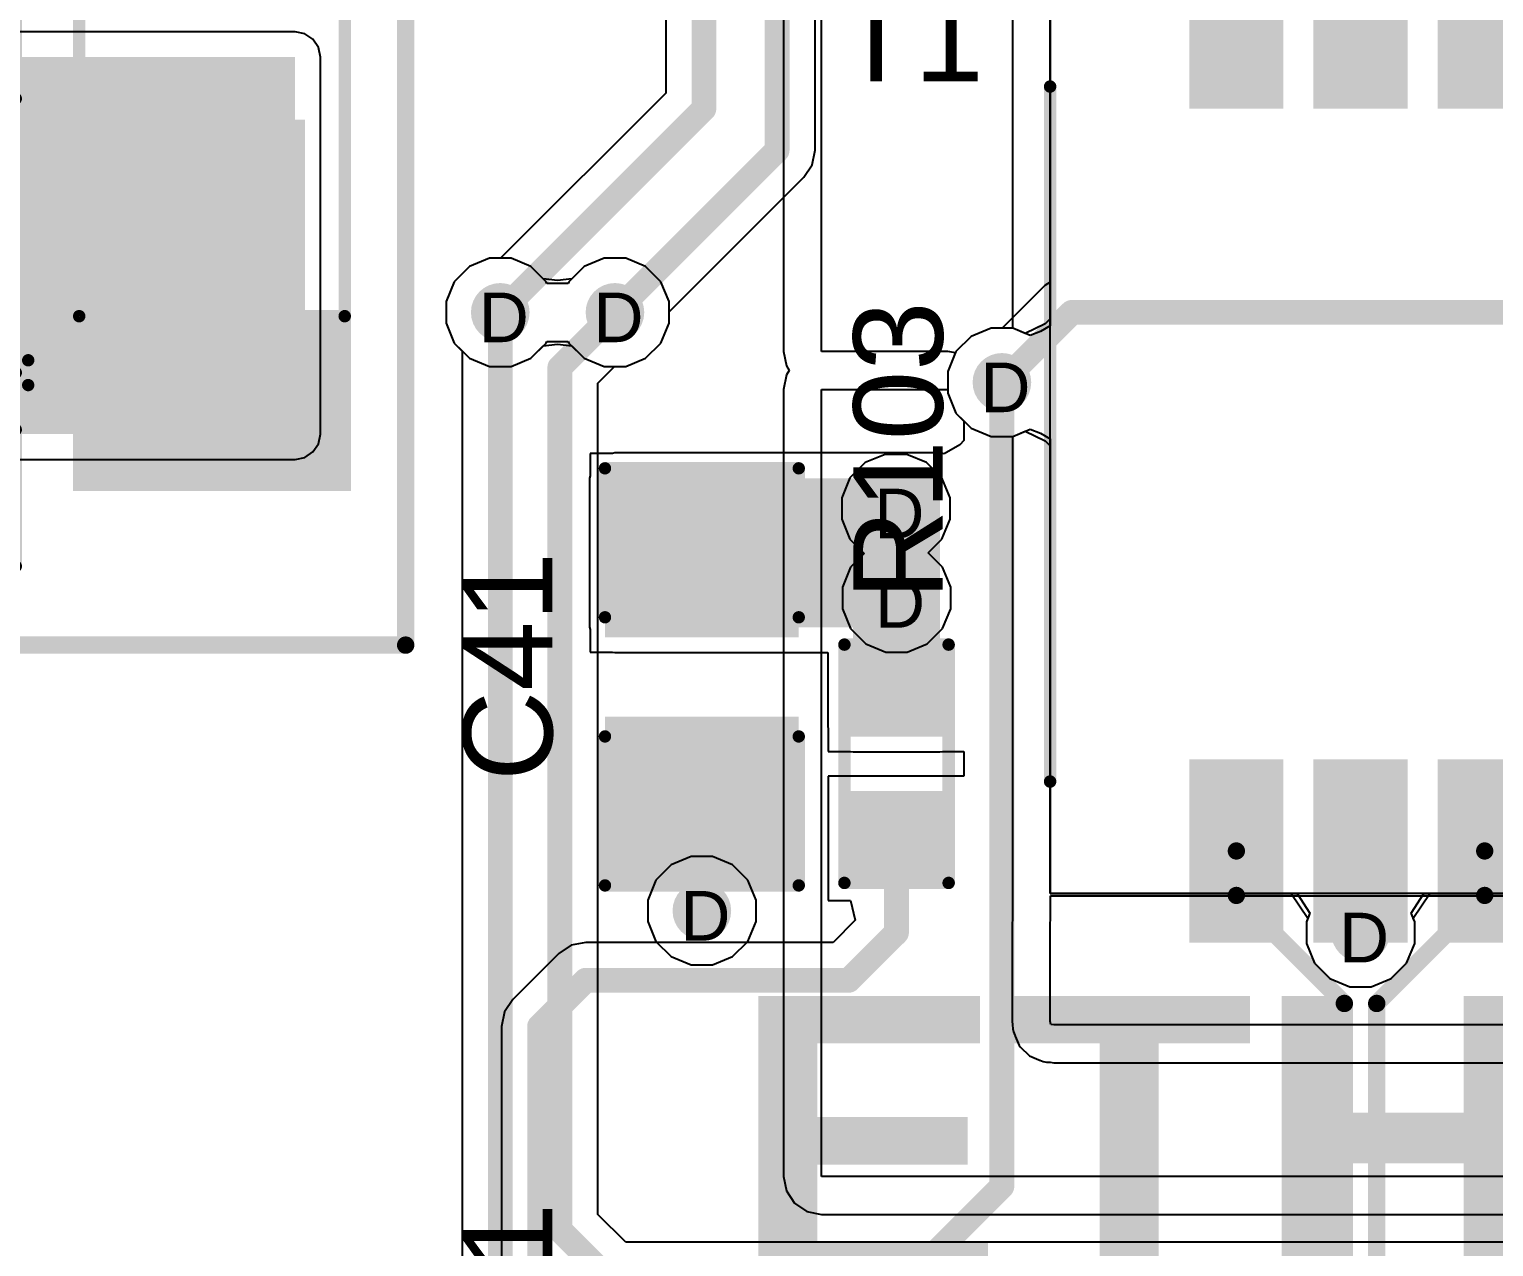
# Model space of a CAD drawing. Header units: inches. Extents: x -11 to 5428, y 0 to 5423.
# Drawn here: x 255.08 to 270.05, y 16.71 to 29.16 of the extents above; entities that cross this region are included whole.
import ezdxf

# ---------------------------------------------------------------- set-up
doc = ezdxf.new("R2010")
doc.units = ezdxf.units.IN
for name, color, linetype in [('Bottom Layer', 5, 'Continuous'), ('Drill Drawing', 1, 'Continuous'), ('GND', 16, 'Continuous'), ('Multi-Layer', 9, 'Continuous'), ('PWR', 76, 'Continuous'), ('Top Layer', 1, 'Continuous'), ('Top Overlay', 2, 'Continuous'), ('Top Paste', 8, 'Continuous'), ('Top Solder', 216, 'Continuous'), ('Via Holes', 16, 'Continuous')]:
    doc.layers.add(name, color=color, linetype=linetype)
doc.styles.add('Arial', font='', dxfattribs={"height": 0.2})
doc.styles.add('Arial_Bold', font='', dxfattribs={"height": 0.2})
doc.styles.get('Arial').set_extended_font_data('Arial')
doc.styles.get('Arial_Bold').set_extended_font_data('Arial', bold=True)

# ---------------------------------------------------------------- blocks, each defined once
blk = doc.blocks.new('SMA_133')
at = {"layer": 'Top Layer'}
for points in [[(-3.25, 0.85), (-0.75, 0.85), (-0.75, -0.85), (-3.25, -0.85)], [(0.75, 0.85), (3.25, 0.85), (3.25, -0.85), (0.75, -0.85)]]:
    blk.add_hatch(color=1, dxfattribs=at).paths.add_polyline_path(points)
at = {"layer": 'Top Overlay'}
for points in [[(-4.445, -1.422), (-3.278, -1.422), (-3.278, 1.422), (-4.445, 1.422)], [(-3.3, 0.924), (-2.596, 0.924), (-2.596, 1.422), (-3.3, 1.422)], [(-3.3, -1.422), (-2.596, -1.422), (-2.596, -0.924), (-3.3, -0.924)]]:
    blk.add_hatch(color=2, dxfattribs=at).paths.add_polyline_path(points)
at = {"layer": 'Top Paste'}
for points in [[(-3.25, 0.85), (-0.75, 0.85), (-0.75, -0.85), (-3.25, -0.85)], [(0.75, 0.85), (3.25, 0.85), (3.25, -0.85), (0.75, -0.85)]]:
    blk.add_hatch(color=8, dxfattribs=at).paths.add_polyline_path(points)
at = {"layer": 'Top Solder'}
for points in [[(-3.352, 0.952), (-0.648, 0.952), (-0.648, -0.952), (-3.352, -0.952)], [(0.648, 0.952), (3.352, 0.952), (3.352, -0.952), (0.648, -0.952)]]:
    blk.add_hatch(color=216, dxfattribs=at).paths.add_polyline_path(points)
at = {"layer": 'Top Overlay'}
for points in [[(-2.658, 1.358, 0.127, 0.127, 0), (2.061, 1.358, 0.127, 0.127, 0)], [(2.061, 1.358, 0.127, 0.127, 0), (2.061, 1.012, 0.127, 0.127, 0)], [(2.061, -1.012, 0.127, 0.127, 0), (2.061, -1.358, 0.127, 0.127, 0)], [(-2.658, -1.358, 0.127, 0.127, 0), (2.061, -1.358, 0.127, 0.127, 0)]]:
    blk.add_lwpolyline(points, format="xyseb", dxfattribs=at)
for points in [[(-2.69, 1.358, 0.0635, 0.0635, 1), (-2.626, 1.358, 0.0635, 0.0635, 1)], [(2.029, 1.358, 0.0635, 0.0635, 1), (2.093, 1.358, 0.0635, 0.0635, 1)], [(2.029, 1.358, 0.0635, 0.0635, 1), (2.093, 1.358, 0.0635, 0.0635, 1)], [(2.029, 1.012, 0.0635, 0.0635, 1), (2.093, 1.012, 0.0635, 0.0635, 1)], [(2.029, -1.012, 0.0635, 0.0635, 1), (2.093, -1.012, 0.0635, 0.0635, 1)], [(-2.69, -1.358, 0.0635, 0.0635, 1), (-2.626, -1.358, 0.0635, 0.0635, 1)], [(2.029, -1.358, 0.0635, 0.0635, 1), (2.093, -1.358, 0.0635, 0.0635, 1)], [(2.029, -1.358, 0.0635, 0.0635, 1), (2.093, -1.358, 0.0635, 0.0635, 1)]]:
    blk.add_lwpolyline(points, format="xyseb", close=True, dxfattribs=at)
blk = doc.blocks.new('SOT_23_137')
at = {"layer": 'Top Layer'}
for points in [[(-0.41, 1.46), (0.41, 1.46), (0.41, 0.54), (-0.41, 0.54)], [(-1.36, -0.54), (-0.54, -0.54), (-0.54, -1.46), (-1.36, -1.46)], [(0.54, -0.54), (1.36, -0.54), (1.36, -1.46), (0.54, -1.46)]]:
    blk.add_hatch(color=1, dxfattribs=at).paths.add_polyline_path(points)
at = {"layer": 'Top Paste'}
for points in [[(-0.41, 1.46), (0.41, 1.46), (0.41, 0.54), (-0.41, 0.54)], [(-1.36, -0.54), (-0.54, -0.54), (-0.54, -1.46), (-1.36, -1.46)], [(0.54, -0.54), (1.36, -0.54), (1.36, -1.46), (0.54, -1.46)]]:
    blk.add_hatch(color=8, dxfattribs=at).paths.add_polyline_path(points)
at = {"layer": 'Top Solder'}
for points in [[(-0.512, 1.562), (0.512, 1.562), (0.512, 0.438), (-0.512, 0.438)], [(-1.462, -0.438), (-0.438, -0.438), (-0.438, -1.562), (-1.462, -1.562)], [(0.438, -0.438), (1.462, -0.438), (1.462, -1.562), (0.438, -1.562)]]:
    blk.add_hatch(color=216, dxfattribs=at).paths.add_polyline_path(points)
at = {"layer": 'Top Overlay'}
for points in [[(-1.549, 0.813, 0.127, 0.127, 0), (-1.549, -0.584, 0.127, 0.127, 0)], [(-0.559, 0.813, 0.127, 0.127, 0), (-1.549, 0.813, 0.127, 0.127, 0)], [(1.549, 0.813, 0.127, 0.127, 0), (0.559, 0.813, 0.127, 0.127, 0)], [(1.549, 0.813, 0.127, 0.127, 0), (1.549, -0.584, 0.127, 0.127, 0)], [(0.33, -0.787, 0.127, 0.127, 0), (-0.33, -0.787, 0.127, 0.127, 0)], [(-1.549, -1.168, 0.127, 0.127, 0), (-1.676, -1.041, 0.127, 0.127, 0)], [(-1.676, -1.041, 0.127, 0.127, 0), (-1.676, -1.295, 0.127, 0.127, 0)], [(-1.549, -1.168, 0.127, 0.127, 0), (-1.676, -1.295, 0.127, 0.127, 0)]]:
    blk.add_lwpolyline(points, format="xyseb", dxfattribs=at)
for points in [[(-1.581, 0.813, 0.0635, 0.0635, 1), (-1.518, 0.813, 0.0635, 0.0635, 1)], [(-1.581, 0.813, 0.0635, 0.0635, 1), (-1.518, 0.813, 0.0635, 0.0635, 1)], [(-0.591, 0.813, 0.0635, 0.0635, 1), (-0.527, 0.813, 0.0635, 0.0635, 1)], [(0.527, 0.813, 0.0635, 0.0635, 1), (0.591, 0.813, 0.0635, 0.0635, 1)], [(1.518, 0.813, 0.0635, 0.0635, 1), (1.581, 0.813, 0.0635, 0.0635, 1)], [(1.518, 0.813, 0.0635, 0.0635, 1), (1.581, 0.813, 0.0635, 0.0635, 1)], [(-1.581, -0.584, 0.0635, 0.0635, 1), (-1.518, -0.584, 0.0635, 0.0635, 1)], [(1.518, -0.584, 0.0635, 0.0635, 1), (1.581, -0.584, 0.0635, 0.0635, 1)], [(-0.362, -0.787, 0.0635, 0.0635, 1), (-0.298, -0.787, 0.0635, 0.0635, 1)], [(0.298, -0.787, 0.0635, 0.0635, 1), (0.362, -0.787, 0.0635, 0.0635, 1)], [(-1.708, -1.041, 0.0635, 0.0635, 1), (-1.645, -1.041, 0.0635, 0.0635, 1)], [(-1.708, -1.041, 0.0635, 0.0635, 1), (-1.645, -1.041, 0.0635, 0.0635, 1)], [(-1.581, -1.168, 0.0635, 0.0635, 1), (-1.518, -1.168, 0.0635, 0.0635, 1)], [(-1.581, -1.168, 0.0635, 0.0635, 1), (-1.518, -1.168, 0.0635, 0.0635, 1)], [(-1.708, -1.295, 0.0635, 0.0635, 1), (-1.645, -1.295, 0.0635, 0.0635, 1)], [(-1.708, -1.295, 0.0635, 0.0635, 1), (-1.645, -1.295, 0.0635, 0.0635, 1)]]:
    blk.add_lwpolyline(points, format="xyseb", close=True, dxfattribs=at)
blk = doc.blocks.new('SOT_23_141')
at = {"layer": 'Top Layer'}
for points in [[(-0.41, 1.46), (0.41, 1.46), (0.41, 0.54), (-0.41, 0.54)], [(-1.36, -0.54), (-0.54, -0.54), (-0.54, -1.46), (-1.36, -1.46)], [(0.54, -0.54), (1.36, -0.54), (1.36, -1.46), (0.54, -1.46)]]:
    blk.add_hatch(color=1, dxfattribs=at).paths.add_polyline_path(points)
at = {"layer": 'Top Paste'}
for points in [[(-0.41, 1.46), (0.41, 1.46), (0.41, 0.54), (-0.41, 0.54)], [(-1.36, -0.54), (-0.54, -0.54), (-0.54, -1.46), (-1.36, -1.46)], [(0.54, -0.54), (1.36, -0.54), (1.36, -1.46), (0.54, -1.46)]]:
    blk.add_hatch(color=8, dxfattribs=at).paths.add_polyline_path(points)
at = {"layer": 'Top Solder'}
for points in [[(-0.512, 1.562), (0.512, 1.562), (0.512, 0.438), (-0.512, 0.438)], [(-1.462, -0.438), (-0.438, -0.438), (-0.438, -1.562), (-1.462, -1.562)], [(0.438, -0.438), (1.462, -0.438), (1.462, -1.562), (0.438, -1.562)]]:
    blk.add_hatch(color=216, dxfattribs=at).paths.add_polyline_path(points)
at = {"layer": 'Top Overlay'}
for points in [[(-1.549, 0.813, 0.127, 0.127, 0), (-1.549, -0.584, 0.127, 0.127, 0)], [(-0.559, 0.813, 0.127, 0.127, 0), (-1.549, 0.813, 0.127, 0.127, 0)], [(1.549, 0.813, 0.127, 0.127, 0), (0.559, 0.813, 0.127, 0.127, 0)], [(1.549, 0.813, 0.127, 0.127, 0), (1.549, -0.584, 0.127, 0.127, 0)], [(0.33, -0.787, 0.127, 0.127, 0), (-0.33, -0.787, 0.127, 0.127, 0)], [(-1.549, -1.168, 0.127, 0.127, 0), (-1.676, -1.041, 0.127, 0.127, 0)], [(-1.676, -1.041, 0.127, 0.127, 0), (-1.676, -1.295, 0.127, 0.127, 0)], [(-1.549, -1.168, 0.127, 0.127, 0), (-1.676, -1.295, 0.127, 0.127, 0)]]:
    blk.add_lwpolyline(points, format="xyseb", dxfattribs=at)
for points in [[(-1.581, 0.813, 0.0635, 0.0635, 1), (-1.518, 0.813, 0.0635, 0.0635, 1)], [(-1.581, 0.813, 0.0635, 0.0635, 1), (-1.518, 0.813, 0.0635, 0.0635, 1)], [(-0.591, 0.813, 0.0635, 0.0635, 1), (-0.527, 0.813, 0.0635, 0.0635, 1)], [(0.527, 0.813, 0.0635, 0.0635, 1), (0.591, 0.813, 0.0635, 0.0635, 1)], [(1.518, 0.813, 0.0635, 0.0635, 1), (1.581, 0.813, 0.0635, 0.0635, 1)], [(1.518, 0.813, 0.0635, 0.0635, 1), (1.581, 0.813, 0.0635, 0.0635, 1)], [(-1.581, -0.584, 0.0635, 0.0635, 1), (-1.518, -0.584, 0.0635, 0.0635, 1)], [(1.518, -0.584, 0.0635, 0.0635, 1), (1.581, -0.584, 0.0635, 0.0635, 1)], [(-0.362, -0.787, 0.0635, 0.0635, 1), (-0.298, -0.787, 0.0635, 0.0635, 1)], [(0.298, -0.787, 0.0635, 0.0635, 1), (0.362, -0.787, 0.0635, 0.0635, 1)], [(-1.708, -1.041, 0.0635, 0.0635, 1), (-1.645, -1.041, 0.0635, 0.0635, 1)], [(-1.708, -1.041, 0.0635, 0.0635, 1), (-1.645, -1.041, 0.0635, 0.0635, 1)], [(-1.581, -1.168, 0.0635, 0.0635, 1), (-1.518, -1.168, 0.0635, 0.0635, 1)], [(-1.581, -1.168, 0.0635, 0.0635, 1), (-1.518, -1.168, 0.0635, 0.0635, 1)], [(-1.708, -1.295, 0.0635, 0.0635, 1), (-1.645, -1.295, 0.0635, 0.0635, 1)], [(-1.708, -1.295, 0.0635, 0.0635, 1), (-1.645, -1.295, 0.0635, 0.0635, 1)]]:
    blk.add_lwpolyline(points, format="xyseb", close=True, dxfattribs=at)
blk = doc.blocks.new('H1102NLT_645')
at = {"layer": 'Top Layer'}
for points in [[(-5.1, 4.825), (-3.43, 4.825), (-3.43, 4.065), (-5.1, 4.065)], [(5.1, 4.065), (3.43, 4.065), (3.43, 4.825), (5.1, 4.825)], [(-5.1, 3.555), (-3.43, 3.555), (-3.43, 2.795), (-5.1, 2.795)], [(5.1, 2.795), (3.43, 2.795), (3.43, 3.555), (5.1, 3.555)], [(-5.1, 2.285), (-3.43, 2.285), (-3.43, 1.525), (-5.1, 1.525)], [(5.1, 1.525), (3.43, 1.525), (3.43, 2.285), (5.1, 2.285)], [(-5.1, 1.015), (-3.43, 1.015), (-3.43, 0.255), (-5.1, 0.255)], [(5.1, 0.255), (3.43, 0.255), (3.43, 1.015), (5.1, 1.015)], [(-5.1, -0.255), (-3.43, -0.255), (-3.43, -1.015), (-5.1, -1.015)], [(5.1, -1.015), (3.43, -1.015), (3.43, -0.255), (5.1, -0.255)], [(-5.1, -1.525), (-3.43, -1.525), (-3.43, -2.285), (-5.1, -2.285)], [(5.1, -2.285), (3.43, -2.285), (3.43, -1.525), (5.1, -1.525)], [(-5.1, -2.795), (-3.43, -2.795), (-3.43, -3.555), (-5.1, -3.555)], [(5.1, -3.555), (3.43, -3.555), (3.43, -2.795), (5.1, -2.795)], [(-5.1, -4.065), (-3.43, -4.065), (-3.43, -4.825), (-5.1, -4.825)], [(5.1, -4.825), (3.43, -4.825), (3.43, -4.065), (5.1, -4.065)]]:
    blk.add_hatch(color=1, dxfattribs=at).paths.add_polyline_path(points)
at = {"layer": 'Top Overlay'}
blk.add_hatch(color=2, dxfattribs=at).paths.add_polyline_path([(-3.226, 4.089), (-2.413, 4.089), (-2.413, 4.902), (-3.226, 4.902)])
at = {"layer": 'Top Paste'}
for points in [[(-5.1, 4.825), (-3.43, 4.825), (-3.43, 4.065), (-5.1, 4.065)], [(5.1, 4.065), (3.43, 4.065), (3.43, 4.825), (5.1, 4.825)], [(-5.1, 3.555), (-3.43, 3.555), (-3.43, 2.795), (-5.1, 2.795)], [(5.1, 2.795), (3.43, 2.795), (3.43, 3.555), (5.1, 3.555)], [(-5.1, 2.285), (-3.43, 2.285), (-3.43, 1.525), (-5.1, 1.525)], [(5.1, 1.525), (3.43, 1.525), (3.43, 2.285), (5.1, 2.285)], [(-5.1, 1.015), (-3.43, 1.015), (-3.43, 0.255), (-5.1, 0.255)], [(5.1, 0.255), (3.43, 0.255), (3.43, 1.015), (5.1, 1.015)], [(-5.1, -0.255), (-3.43, -0.255), (-3.43, -1.015), (-5.1, -1.015)], [(5.1, -1.015), (3.43, -1.015), (3.43, -0.255), (5.1, -0.255)], [(-5.1, -1.525), (-3.43, -1.525), (-3.43, -2.285), (-5.1, -2.285)], [(5.1, -2.285), (3.43, -2.285), (3.43, -1.525), (5.1, -1.525)], [(-5.1, -2.795), (-3.43, -2.795), (-3.43, -3.555), (-5.1, -3.555)], [(5.1, -3.555), (3.43, -3.555), (3.43, -2.795), (5.1, -2.795)], [(-5.1, -4.065), (-3.43, -4.065), (-3.43, -4.825), (-5.1, -4.825)], [(5.1, -4.825), (3.43, -4.825), (3.43, -4.065), (5.1, -4.065)]]:
    blk.add_hatch(color=8, dxfattribs=at).paths.add_polyline_path(points)
at = {"layer": 'Top Solder'}
for points in [[(-5.202, 4.927), (-3.328, 4.927), (-3.328, 3.963), (-5.202, 3.963)], [(5.202, 3.963), (3.328, 3.963), (3.328, 4.927), (5.202, 4.927)], [(-5.202, 3.657), (-3.328, 3.657), (-3.328, 2.693), (-5.202, 2.693)], [(5.202, 2.693), (3.328, 2.693), (3.328, 3.657), (5.202, 3.657)], [(-5.202, 2.387), (-3.328, 2.387), (-3.328, 1.423), (-5.202, 1.423)], [(5.202, 1.423), (3.328, 1.423), (3.328, 2.387), (5.202, 2.387)], [(-5.202, 1.117), (-3.328, 1.117), (-3.328, 0.153), (-5.202, 0.153)], [(5.202, 0.153), (3.328, 0.153), (3.328, 1.117), (5.202, 1.117)], [(-5.202, -0.153), (-3.328, -0.153), (-3.328, -1.117), (-5.202, -1.117)], [(5.202, -1.117), (3.328, -1.117), (3.328, -0.153), (5.202, -0.153)], [(-5.202, -1.423), (-3.328, -1.423), (-3.328, -2.387), (-5.202, -2.387)], [(5.202, -2.387), (3.328, -2.387), (3.328, -1.423), (5.202, -1.423)], [(-5.202, -2.693), (-3.328, -2.693), (-3.328, -3.657), (-5.202, -3.657)], [(5.202, -3.657), (3.328, -3.657), (3.328, -2.693), (5.202, -2.693)], [(-5.202, -3.963), (-3.328, -3.963), (-3.328, -4.927), (-5.202, -4.927)], [(5.202, -4.927), (3.328, -4.927), (3.328, -3.963), (5.202, -3.963)]]:
    blk.add_hatch(color=216, dxfattribs=at).paths.add_polyline_path(points)
at = {"layer": 'Top Overlay'}
for points in [[(3.555, 6.35, 0.127, 0.127, 0), (-3.555, 6.35, 0.127, 0.127, 0)], [(-5.357, 4.47, 0.254, 0.254, 0), (-5.484, 4.597, 0.254, 0.254, 0)], [(-5.484, 4.343, 0.254, 0.254, 0), (-5.484, 4.597, 0.254, 0.254, 0)], [(-5.484, 4.343, 0.254, 0.254, 0), (-5.357, 4.47, 0.254, 0.254, 0)], [(3.555, -6.35, 0.127, 0.127, 0), (-3.555, -6.35, 0.127, 0.127, 0)]]:
    blk.add_lwpolyline(points, format="xyseb", dxfattribs=at)
for points in [[(-3.587, 6.35, 0.0635, 0.0635, 1), (-3.523, 6.35, 0.0635, 0.0635, 1)], [(3.523, 6.35, 0.0635, 0.0635, 1), (3.587, 6.35, 0.0635, 0.0635, 1)], [(-5.548, 4.597, 0.127, 0.127, 1), (-5.421, 4.597, 0.127, 0.127, 1)], [(-5.548, 4.597, 0.127, 0.127, 1), (-5.421, 4.597, 0.127, 0.127, 1)], [(-5.421, 4.47, 0.127, 0.127, 1), (-5.294, 4.47, 0.127, 0.127, 1)], [(-5.421, 4.47, 0.127, 0.127, 1), (-5.294, 4.47, 0.127, 0.127, 1)], [(-5.548, 4.343, 0.127, 0.127, 1), (-5.421, 4.343, 0.127, 0.127, 1)], [(-5.548, 4.343, 0.127, 0.127, 1), (-5.421, 4.343, 0.127, 0.127, 1)], [(-3.587, -6.35, 0.0635, 0.0635, 1), (-3.523, -6.35, 0.0635, 0.0635, 1)], [(3.523, -6.35, 0.0635, 0.0635, 1), (3.587, -6.35, 0.0635, 0.0635, 1)]]:
    blk.add_lwpolyline(points, format="xyseb", close=True, dxfattribs=at)
blk = doc.blocks.new('R___0603_696')
at = {"layer": 'Top Layer'}
for points in [[(-0.381, 0.445), (-0.381, -0.445), (-1.143, -0.445), (-1.143, 0.445)], [(1.143, 0.445), (1.143, -0.445), (0.381, -0.445), (0.381, 0.445)]]:
    blk.add_hatch(color=1, dxfattribs=at).paths.add_polyline_path(points)
at = {"layer": 'Top Paste'}
for points in [[(-0.381, 0.445), (-0.381, -0.445), (-1.143, -0.445), (-1.143, 0.445)], [(1.143, 0.445), (1.143, -0.445), (0.381, -0.445), (0.381, 0.445)]]:
    blk.add_hatch(color=8, dxfattribs=at).paths.add_polyline_path(points)
at = {"layer": 'Top Solder'}
for points in [[(-0.279, 0.546), (-0.279, -0.546), (-1.245, -0.546), (-1.245, 0.546)], [(1.245, 0.546), (1.245, -0.546), (0.279, -0.546), (0.279, 0.546)]]:
    blk.add_hatch(color=216, dxfattribs=at).paths.add_polyline_path(points)
at = {"layer": 'Top Overlay'}
for points in [[(-1.219, -0.533, 0.127, 0.127, 0), (-1.219, 0.533, 0.127, 0.127, 0)], [(1.219, 0.533, 0.127, 0.127, 0), (-1.219, 0.533, 0.127, 0.127, 0)], [(1.219, -0.533, 0.127, 0.127, 0), (1.219, 0.533, 0.127, 0.127, 0)], [(1.219, -0.533, 0.127, 0.127, 0), (-1.219, -0.533, 0.127, 0.127, 0)]]:
    blk.add_lwpolyline(points, format="xyseb", dxfattribs=at)
for points in [[(-1.251, 0.533, 0.0635, 0.0635, 1), (-1.187, 0.533, 0.0635, 0.0635, 1)], [(-1.251, 0.533, 0.0635, 0.0635, 1), (-1.187, 0.533, 0.0635, 0.0635, 1)], [(1.187, 0.533, 0.0635, 0.0635, 1), (1.251, 0.533, 0.0635, 0.0635, 1)], [(1.187, 0.533, 0.0635, 0.0635, 1), (1.251, 0.533, 0.0635, 0.0635, 1)], [(-1.251, -0.533, 0.0635, 0.0635, 1), (-1.187, -0.533, 0.0635, 0.0635, 1)], [(-1.251, -0.533, 0.0635, 0.0635, 1), (-1.187, -0.533, 0.0635, 0.0635, 1)], [(1.187, -0.533, 0.0635, 0.0635, 1), (1.251, -0.533, 0.0635, 0.0635, 1)], [(1.187, -0.533, 0.0635, 0.0635, 1), (1.251, -0.533, 0.0635, 0.0635, 1)]]:
    blk.add_lwpolyline(points, format="xyseb", close=True, dxfattribs=at)
blk = doc.blocks.new('C___1206_803')
at = {"layer": 'Top Layer'}
for points in [[(-2.032, 0.889), (-0.508, 0.889), (-0.508, -0.889), (-2.032, -0.889)], [(0.508, 0.889), (2.032, 0.889), (2.032, -0.889), (0.508, -0.889)]]:
    blk.add_hatch(color=1, dxfattribs=at).paths.add_polyline_path(points)
at = {"layer": 'Top Paste'}
for points in [[(-2.032, 0.889), (-0.508, 0.889), (-0.508, -0.889), (-2.032, -0.889)], [(0.508, 0.889), (2.032, 0.889), (2.032, -0.889), (0.508, -0.889)]]:
    blk.add_hatch(color=8, dxfattribs=at).paths.add_polyline_path(points)
at = {"layer": 'Top Solder'}
for points in [[(-2.134, 0.991), (-0.406, 0.991), (-0.406, -0.991), (-2.134, -0.991)], [(0.406, 0.991), (2.134, 0.991), (2.134, -0.991), (0.406, -0.991)]]:
    blk.add_hatch(color=216, dxfattribs=at).paths.add_polyline_path(points)
at = {"layer": 'Top Overlay'}
for points in [[(-2.134, 0.991, 0.127, 0.127, 0), (-0.61, 0.991, 0.127, 0.127, 0)], [(-2.134, 0.991, 0.127, 0.127, 0), (-2.134, -0.991, 0.127, 0.127, 0)], [(0.61, 0.991, 0.127, 0.127, 0), (2.134, 0.991, 0.127, 0.127, 0)], [(2.134, 0.991, 0.127, 0.127, 0), (2.134, -0.991, 0.127, 0.127, 0)], [(-2.134, -0.991, 0.127, 0.127, 0), (-0.61, -0.991, 0.127, 0.127, 0)], [(0.61, -0.991, 0.127, 0.127, 0), (2.134, -0.991, 0.127, 0.127, 0)]]:
    blk.add_lwpolyline(points, format="xyseb", dxfattribs=at)
for points in [[(-2.165, 0.991, 0.0635, 0.0635, 1), (-2.102, 0.991, 0.0635, 0.0635, 1)], [(-2.165, 0.991, 0.0635, 0.0635, 1), (-2.102, 0.991, 0.0635, 0.0635, 1)], [(-0.641, 0.991, 0.0635, 0.0635, 1), (-0.578, 0.991, 0.0635, 0.0635, 1)], [(0.578, 0.991, 0.0635, 0.0635, 1), (0.641, 0.991, 0.0635, 0.0635, 1)], [(2.102, 0.991, 0.0635, 0.0635, 1), (2.165, 0.991, 0.0635, 0.0635, 1)], [(2.102, 0.991, 0.0635, 0.0635, 1), (2.165, 0.991, 0.0635, 0.0635, 1)], [(-2.165, -0.991, 0.0635, 0.0635, 1), (-2.102, -0.991, 0.0635, 0.0635, 1)], [(-2.165, -0.991, 0.0635, 0.0635, 1), (-2.102, -0.991, 0.0635, 0.0635, 1)], [(-0.641, -0.991, 0.0635, 0.0635, 1), (-0.578, -0.991, 0.0635, 0.0635, 1)], [(0.578, -0.991, 0.0635, 0.0635, 1), (0.641, -0.991, 0.0635, 0.0635, 1)], [(2.102, -0.991, 0.0635, 0.0635, 1), (2.165, -0.991, 0.0635, 0.0635, 1)], [(2.102, -0.991, 0.0635, 0.0635, 1), (2.165, -0.991, 0.0635, 0.0635, 1)]]:
    blk.add_lwpolyline(points, format="xyseb", close=True, dxfattribs=at)

msp = doc.modelspace()

# ---------------------------------------------------------------- hatches: boundary and pattern name
at = {"layer": 'Bottom Layer'}
h = msp.add_hatch(color=5, dxfattribs=at)
edge = h.paths.add_edge_path()
edge.add_arc((259.893, 26.264), 0.3, 0, 360)
h = msp.add_hatch(color=5, dxfattribs=at)
edge = h.paths.add_edge_path()
edge.add_arc((261.066, 26.264), 0.3, 0, 360)
h = msp.add_hatch(color=5, dxfattribs=at)
edge = h.paths.add_edge_path()
edge.add_arc((265.024, 25.548), 0.3, 0, 360)
h = msp.add_hatch(color=5, dxfattribs=at)
edge = h.paths.add_edge_path()
edge.add_arc((263.94, 24.257), 0.3, 0, 360)
h = msp.add_hatch(color=5, dxfattribs=at)
edge = h.paths.add_edge_path()
edge.add_arc((263.946, 23.343), 0.3, 0, 360)
h = msp.add_hatch(color=5, dxfattribs=at)
edge = h.paths.add_edge_path()
edge.add_arc((261.955, 20.142), 0.3, 0, 360)
h = msp.add_hatch(color=5, dxfattribs=at)
edge = h.paths.add_edge_path()
edge.add_arc((268.692, 19.919), 0.3, 0, 360)
at = {"layer": 'GND'}
h = msp.add_hatch(color=16, dxfattribs=at)
edge = h.paths.add_edge_path()
edge.add_arc((259.893, 26.264), 0.3, 0, 360)
h = msp.add_hatch(color=16, dxfattribs=at)
edge = h.paths.add_edge_path()
edge.add_arc((261.066, 26.264), 0.3, 0, 360)
h = msp.add_hatch(color=16, dxfattribs=at)
edge = h.paths.add_edge_path()
edge.add_arc((265.024, 25.548), 0.3, 0, 360)
h = msp.add_hatch(color=16, dxfattribs=at)
edge = h.paths.add_edge_path()
edge.add_arc((263.94, 24.257), 0.3, 0, 360)
h = msp.add_hatch(color=16, dxfattribs=at)
edge = h.paths.add_edge_path()
edge.add_arc((263.946, 23.343), 0.3, 0, 360)
h = msp.add_hatch(color=16, dxfattribs=at)
edge = h.paths.add_edge_path()
edge.add_arc((261.955, 20.142), 0.3, 0, 360)
h = msp.add_hatch(color=16, dxfattribs=at)
edge = h.paths.add_edge_path()
edge.add_arc((268.692, 19.919), 0.3, 0, 360)
at = {"layer": 'PWR'}
h = msp.add_hatch(color=76, dxfattribs=at)
edge = h.paths.add_edge_path()
edge.add_arc((259.893, 26.264), 0.3, 0, 360)
h = msp.add_hatch(color=76, dxfattribs=at)
edge = h.paths.add_edge_path()
edge.add_arc((261.066, 26.264), 0.3, 0, 360)
h = msp.add_hatch(color=76, dxfattribs=at)
edge = h.paths.add_edge_path()
edge.add_arc((265.024, 25.548), 0.3, 0, 360)
h = msp.add_hatch(color=76, dxfattribs=at)
edge = h.paths.add_edge_path()
edge.add_arc((263.94, 24.257), 0.3, 0, 360)
h = msp.add_hatch(color=76, dxfattribs=at)
edge = h.paths.add_edge_path()
edge.add_arc((263.946, 23.343), 0.3, 0, 360)
h = msp.add_hatch(color=76, dxfattribs=at)
edge = h.paths.add_edge_path()
edge.add_arc((261.955, 20.142), 0.3, 0, 360)
h = msp.add_hatch(color=76, dxfattribs=at)
edge = h.paths.add_edge_path()
edge.add_arc((268.692, 19.919), 0.3, 0, 360)
at = {"layer": 'Top Layer'}
for points in [[(252.978, 27.956), (257.794, 27.956), (257.794, 28.876), (252.978, 28.876)], [(253.629, 25.019), (257.794, 25.019), (257.794, 28.876), (253.629, 28.876)], [(261.066, 23.043), (264.39, 23.043), (264.39, 24.567), (261.066, 24.567)], [(263.501, 22.027), (264.39, 22.027), (264.39, 24.567), (263.501, 24.567)]]:
    msp.add_hatch(color=1, dxfattribs=at).paths.add_polyline_path(points)
h = msp.add_hatch(color=1, dxfattribs=at)
edge = h.paths.add_edge_path()
edge.add_arc((259.893, 26.264), 0.3, 0, 360)
h = msp.add_hatch(color=1, dxfattribs=at)
edge = h.paths.add_edge_path()
edge.add_arc((261.066, 26.264), 0.3, 0, 360)
h = msp.add_hatch(color=1, dxfattribs=at)
edge = h.paths.add_edge_path()
edge.add_arc((265.024, 25.548), 0.3, 0, 360)
h = msp.add_hatch(color=1, dxfattribs=at)
edge = h.paths.add_edge_path()
edge.add_arc((263.94, 24.257), 0.3, 0, 360)
h = msp.add_hatch(color=1, dxfattribs=at)
edge = h.paths.add_edge_path()
edge.add_arc((263.946, 23.343), 0.3, 0, 360)
h = msp.add_hatch(color=1, dxfattribs=at)
edge = h.paths.add_edge_path()
edge.add_arc((261.955, 20.142), 0.3, 0, 360)
h = msp.add_hatch(color=1, dxfattribs=at)
edge = h.paths.add_edge_path()
edge.add_arc((268.692, 19.919), 0.3, 0, 360)
at = {"layer": 'Via Holes'}
h = msp.add_hatch(color=7, dxfattribs=at)
edge = h.paths.add_edge_path()
edge.add_arc((259.893, 26.264), 0.15, 0, 360)
h = msp.add_hatch(color=7, dxfattribs=at)
edge = h.paths.add_edge_path()
edge.add_arc((261.066, 26.264), 0.15, 0, 360)
h = msp.add_hatch(color=7, dxfattribs=at)
edge = h.paths.add_edge_path()
edge.add_arc((265.024, 25.548), 0.15, 0, 360)
h = msp.add_hatch(color=7, dxfattribs=at)
edge = h.paths.add_edge_path()
edge.add_arc((263.94, 24.257), 0.15, 0, 360)
h = msp.add_hatch(color=7, dxfattribs=at)
edge = h.paths.add_edge_path()
edge.add_arc((263.946, 23.343), 0.15, 0, 360)
h = msp.add_hatch(color=7, dxfattribs=at)
edge = h.paths.add_edge_path()
edge.add_arc((261.955, 20.142), 0.15, 0, 360)
h = msp.add_hatch(color=7, dxfattribs=at)
edge = h.paths.add_edge_path()
edge.add_arc((268.692, 19.919), 0.15, 0, 360)

# ---------------------------------------------------------------- linework, layer by layer
at = {"layer": 'Bottom Layer'}
for p, q in [((265.517, 29.718), (265.517, 26.573)), ((259.783, 26.818), (259.579, 26.733)), ((260.003, 26.818), (259.783, 26.818)), ((260.207, 26.733), (260.003, 26.818)), ((260.956, 26.818), (260.752, 26.733)), ((261.176, 26.818), (260.956, 26.818)), ((261.38, 26.733), (261.176, 26.818)), ((259.579, 26.733), (259.423, 26.577)), ((260.362, 26.577), (260.207, 26.733)), ((260.752, 26.733), (260.596, 26.577)), ((261.536, 26.577), (261.38, 26.733)), ((259.423, 26.577), (259.339, 26.374)), ((260.369, 26.561), (260.362, 26.577)), ((260.589, 26.561), (260.369, 26.561)), ((260.596, 26.577), (260.589, 26.561)), ((261.62, 26.374), (261.536, 26.577)), ((265.464, 26.538), (265.028, 26.102)), ((265.517, 26.573), (265.464, 26.538)), ((259.339, 26.374), (259.339, 26.153)), ((261.62, 26.153), (261.62, 26.374)), ((259.339, 26.153), (259.423, 25.95)), ((261.536, 25.95), (261.62, 26.153)), ((264.913, 26.102), (264.71, 26.018)), ((265.028, 26.102), (264.913, 26.102)), ((259.423, 25.95), (259.504, 25.869)), ((261.38, 25.794), (261.536, 25.95)), ((264.71, 26.018), (264.554, 25.862)), ((259.504, 25.869), (259.504, 16.535)), ((261.176, 25.71), (261.38, 25.794)), ((264.554, 25.862), (264.47, 25.658)), ((260.891, 25.54), (261.061, 25.71)), ((261.061, 25.71), (261.176, 25.71)), ((264.47, 25.658), (264.47, 25.438)), ((260.891, 17.036), (260.891, 25.54)), ((264.47, 25.438), (264.554, 25.234)), ((264.554, 25.234), (264.71, 25.078)), ((264.71, 25.078), (264.913, 24.994)), ((265.134, 24.994), (265.314, 25.069)), ((265.314, 25.069), (265.42, 25.029)), ((265.42, 25.029), (265.517, 24.971)), ((264.913, 24.994), (265.134, 24.994)), ((265.517, 24.971), (265.517, 20.32)), ((263.626, 24.727), (263.47, 24.571)), ((263.829, 24.811), (263.626, 24.727)), ((264.05, 24.811), (263.829, 24.811)), ((264.253, 24.727), (264.05, 24.811)), ((264.409, 24.571), (264.253, 24.727)), ((263.47, 24.571), (263.386, 24.367)), ((264.494, 24.367), (264.409, 24.571)), ((263.386, 24.367), (263.386, 24.147)), ((264.494, 24.147), (264.494, 24.367)), ((263.386, 24.147), (263.47, 23.943)), ((264.409, 23.943), (264.494, 24.147)), ((263.47, 23.943), (263.616, 23.797)), ((264.269, 23.803), (264.409, 23.943)), ((263.616, 23.797), (263.476, 23.656)), ((264.415, 23.656), (264.269, 23.803)), ((263.476, 23.656), (263.392, 23.453)), ((264.5, 23.453), (264.415, 23.656)), ((263.392, 23.453), (263.392, 23.232)), ((264.5, 23.232), (264.5, 23.453)), ((263.392, 23.232), (263.476, 23.029)), ((264.415, 23.029), (264.5, 23.232)), ((263.476, 23.029), (263.632, 22.873)), ((264.259, 22.873), (264.415, 23.029)), ((263.632, 22.873), (263.835, 22.789)), ((263.835, 22.789), (264.056, 22.789)), ((264.056, 22.789), (264.259, 22.873)), ((265.517, 20.32), (268.044, 20.32)), ((268.044, 20.32), (268.174, 20.117)), ((269.21, 20.117), (269.34, 20.32)), ((269.34, 20.32), (274.394, 20.32)), ((268.174, 20.117), (268.138, 20.029)), ((269.246, 20.029), (269.21, 20.117)), ((268.138, 20.029), (268.138, 19.809)), ((269.246, 19.809), (269.246, 20.029)), ((268.138, 19.809), (268.222, 19.605)), ((269.162, 19.605), (269.246, 19.809)), ((268.222, 19.605), (268.378, 19.45)), ((269.006, 19.45), (269.162, 19.605)), ((268.378, 19.45), (268.582, 19.365)), ((268.582, 19.365), (268.802, 19.365)), ((268.802, 19.365), (269.006, 19.45)), ((261.177, 16.751), (260.891, 17.036)), ((286.057, 16.751), (261.177, 16.751))]:
    msp.add_line(p, q, dxfattribs=at)
for points in [[(259.893, 16.535, 0.254, 0.254, 0), (259.893, 26.264, 0.254, 0.254, 0)], [(260.503, 25.701, 0.254, 0.254, 0), (261.066, 26.264, 0.254, 0.254, 0)], [(265.024, 25.548, 0.254, 0.254, 0), (265.739, 26.264, 0.254, 0.254, 0)], [(265.739, 26.264, 0.254, 0.254, 0), (283.007, 26.264, 0.254, 0.254, 0)], [(260.503, 16.876, 0.254, 0.254, 0), (260.503, 25.701, 0.254, 0.254, 0)], [(260.503, 16.876, 0.254, 0.254, 0), (261.016, 16.363, 0.254, 0.254, 0)]]:
    msp.add_lwpolyline(points, format="xyseb", dxfattribs=at)
for points in [[(259.829, 26.264, 0.127, 0.127, 1), (259.956, 26.264, 0.127, 0.127, 1)], [(261.002, 26.264, 0.127, 0.127, 1), (261.129, 26.264, 0.127, 0.127, 1)], [(265.676, 26.264, 0.127, 0.127, 1), (265.803, 26.264, 0.127, 0.127, 1)], [(265.676, 26.264, 0.127, 0.127, 1), (265.803, 26.264, 0.127, 0.127, 1)], [(260.439, 25.701, 0.127, 0.127, 1), (260.566, 25.701, 0.127, 0.127, 1)], [(260.439, 25.701, 0.127, 0.127, 1), (260.566, 25.701, 0.127, 0.127, 1)], [(264.96, 25.548, 0.127, 0.127, 1), (265.087, 25.548, 0.127, 0.127, 1)], [(260.439, 16.876, 0.127, 0.127, 1), (260.566, 16.876, 0.127, 0.127, 1)], [(260.439, 16.876, 0.127, 0.127, 1), (260.566, 16.876, 0.127, 0.127, 1)]]:
    msp.add_lwpolyline(points, format="xyseb", close=True, dxfattribs=at)
at = {"layer": 'GND'}
for p, q in [((265.517, 29.718), (265.517, 26.197)), ((259.783, 26.818), (259.579, 26.733)), ((260.003, 26.818), (259.783, 26.818)), ((260.207, 26.733), (260.003, 26.818)), ((260.956, 26.818), (260.752, 26.733)), ((261.176, 26.818), (260.956, 26.818)), ((261.38, 26.733), (261.176, 26.818)), ((259.579, 26.733), (259.423, 26.577)), ((260.333, 26.607), (260.207, 26.733)), ((260.752, 26.733), (260.625, 26.607)), ((261.536, 26.577), (261.38, 26.733)), ((259.423, 26.577), (259.339, 26.374)), ((260.479, 26.59), (260.333, 26.607)), ((260.625, 26.607), (260.479, 26.59)), ((261.62, 26.374), (261.536, 26.577)), ((259.339, 26.374), (259.339, 26.153)), ((261.62, 26.153), (261.62, 26.374)), ((259.339, 26.153), (259.423, 25.95)), ((261.536, 25.95), (261.62, 26.153)), ((264.913, 26.102), (264.71, 26.018)), ((265.134, 26.102), (264.913, 26.102)), ((265.263, 26.049), (265.134, 26.102)), ((265.465, 26.145), (265.263, 26.049)), ((265.517, 26.197), (265.465, 26.145)), ((259.423, 25.95), (259.579, 25.794)), ((260.207, 25.794), (260.333, 25.921)), ((260.333, 25.921), (260.479, 25.937)), ((260.479, 25.937), (260.625, 25.921)), ((260.625, 25.921), (260.752, 25.794)), ((261.38, 25.794), (261.536, 25.95)), ((264.71, 26.018), (264.554, 25.862)), ((259.579, 25.794), (259.783, 25.71)), ((260.003, 25.71), (260.207, 25.794)), ((260.752, 25.794), (260.956, 25.71)), ((261.176, 25.71), (261.38, 25.794)), ((264.554, 25.862), (264.47, 25.658)), ((259.783, 25.71), (260.003, 25.71)), ((260.956, 25.71), (261.176, 25.71)), ((264.47, 25.658), (264.47, 25.438)), ((264.47, 25.438), (264.554, 25.234)), ((264.554, 25.234), (264.71, 25.078)), ((264.71, 25.078), (264.913, 24.994)), ((265.134, 24.994), (265.263, 25.048)), ((265.263, 25.048), (265.465, 24.951)), ((264.913, 24.994), (265.134, 24.994)), ((265.465, 24.951), (265.517, 24.899)), ((265.517, 24.899), (265.517, 20.32)), ((263.626, 24.727), (263.47, 24.571)), ((263.829, 24.811), (263.626, 24.727)), ((264.05, 24.811), (263.829, 24.811)), ((264.253, 24.727), (264.05, 24.811)), ((264.409, 24.571), (264.253, 24.727)), ((263.47, 24.571), (263.386, 24.367)), ((264.494, 24.367), (264.409, 24.571)), ((263.386, 24.367), (263.386, 24.147)), ((264.494, 24.147), (264.494, 24.367)), ((263.386, 24.147), (263.47, 23.943)), ((264.409, 23.943), (264.494, 24.147)), ((263.47, 23.943), (263.616, 23.797)), ((264.269, 23.803), (264.409, 23.943)), ((263.616, 23.797), (263.476, 23.656)), ((264.415, 23.656), (264.269, 23.803)), ((263.476, 23.656), (263.392, 23.453)), ((264.5, 23.453), (264.415, 23.656)), ((263.392, 23.453), (263.392, 23.232)), ((264.5, 23.232), (264.5, 23.453)), ((263.392, 23.232), (263.476, 23.029)), ((264.415, 23.029), (264.5, 23.232)), ((263.476, 23.029), (263.632, 22.873)), ((264.259, 22.873), (264.415, 23.029)), ((263.632, 22.873), (263.835, 22.789)), ((263.835, 22.789), (264.056, 22.789)), ((264.056, 22.789), (264.259, 22.873)), ((265.517, 20.32), (267.984, 20.32)), ((267.984, 20.32), (268.153, 20.066)), ((269.231, 20.066), (269.401, 20.32)), ((269.401, 20.32), (274.334, 20.32)), ((268.153, 20.066), (268.138, 20.029)), ((268.138, 20.029), (268.138, 19.809)), ((269.246, 20.029), (269.231, 20.066)), ((269.246, 19.809), (269.246, 20.029)), ((268.138, 19.809), (268.222, 19.605)), ((269.162, 19.605), (269.246, 19.809)), ((268.222, 19.605), (268.378, 19.45)), ((269.006, 19.45), (269.162, 19.605)), ((268.378, 19.45), (268.582, 19.365)), ((268.582, 19.365), (268.802, 19.365)), ((268.802, 19.365), (269.006, 19.45))]:
    msp.add_line(p, q, dxfattribs=at)
at = {"layer": 'Multi-Layer'}
for p, q in [((265.517, 20.32), (265.517, 29.718)), ((278.217, 20.32), (265.517, 20.32))]:
    msp.add_line(p, q, dxfattribs=at)
at = {"layer": 'PWR'}
for p, q in [((262.789, 31.547), (262.789, 25.865)), ((263.178, 25.865), (263.178, 31.547)), ((265.133, 29.334), (265.133, 26.102)), ((259.783, 26.818), (259.579, 26.733)), ((260.003, 26.818), (259.783, 26.818)), ((260.207, 26.733), (260.003, 26.818)), ((260.956, 26.818), (260.752, 26.733)), ((261.176, 26.818), (260.956, 26.818)), ((261.38, 26.733), (261.176, 26.818)), ((259.579, 26.733), (259.423, 26.577)), ((260.333, 26.607), (260.207, 26.733)), ((260.752, 26.733), (260.625, 26.607)), ((261.536, 26.577), (261.38, 26.733)), ((259.423, 26.577), (259.339, 26.374)), ((260.479, 26.59), (260.333, 26.607)), ((260.625, 26.607), (260.479, 26.59)), ((261.62, 26.374), (261.536, 26.577)), ((259.339, 26.374), (259.339, 26.153)), ((261.62, 26.153), (261.62, 26.374)), ((259.339, 26.153), (259.423, 25.95)), ((261.536, 25.95), (261.62, 26.153)), ((264.913, 26.102), (264.71, 26.018)), ((265.133, 26.102), (264.913, 26.102)), ((259.423, 25.95), (259.579, 25.794)), ((260.207, 25.794), (260.333, 25.921)), ((260.333, 25.921), (260.479, 25.937)), ((260.479, 25.937), (260.625, 25.921)), ((260.625, 25.921), (260.752, 25.794)), ((261.38, 25.794), (261.536, 25.95)), ((264.71, 26.018), (264.554, 25.862)), ((259.579, 25.794), (259.783, 25.71)), ((260.003, 25.71), (260.207, 25.794)), ((260.752, 25.794), (260.956, 25.71)), ((261.176, 25.71), (261.38, 25.794)), ((262.789, 25.865), (262.819, 25.716)), ((264.47, 25.865), (263.178, 25.865)), ((264.549, 25.849), (264.47, 25.865)), ((264.554, 25.862), (264.549, 25.849)), ((259.783, 25.71), (260.003, 25.71)), ((260.956, 25.71), (261.176, 25.71)), ((262.819, 25.625), (262.789, 25.476)), ((262.819, 25.716), (262.849, 25.67)), ((262.849, 25.67), (262.819, 25.625)), ((262.789, 25.476), (262.789, 17.424)), ((263.178, 17.424), (263.178, 25.476)), ((263.178, 25.476), (264.47, 25.476)), ((264.47, 25.476), (264.47, 25.438)), ((264.47, 25.438), (264.554, 25.234)), ((264.554, 25.234), (264.71, 25.078)), ((264.71, 25.078), (264.913, 24.994)), ((264.913, 24.994), (265.133, 24.994)), ((265.133, 24.994), (265.133, 20.045)), ((261.845, 20.696), (261.641, 20.612)), ((262.065, 20.696), (261.845, 20.696)), ((262.269, 20.612), (262.065, 20.696)), ((261.641, 20.612), (261.485, 20.456)), ((262.425, 20.456), (262.269, 20.612)), ((261.485, 20.456), (261.401, 20.252)), ((262.509, 20.252), (262.425, 20.456)), ((261.401, 20.252), (261.401, 20.032)), ((262.509, 20.032), (262.509, 20.252)), ((265.522, 20.045), (265.522, 20.295)), ((265.522, 20.295), (280.335, 20.295)), ((261.401, 20.032), (261.485, 19.828)), ((262.425, 19.828), (262.509, 20.032)), ((265.133, 20.045), (265.128, 20.02)), ((265.128, 20.02), (265.128, 19.012)), ((265.517, 20.02), (265.522, 20.045)), ((265.517, 19.996), (265.517, 20.02)), ((265.517, 19.012), (265.517, 19.996)), ((261.485, 19.828), (261.641, 19.673)), ((262.269, 19.673), (262.425, 19.828)), ((261.641, 19.673), (261.845, 19.588)), ((262.065, 19.588), (262.269, 19.673)), ((261.845, 19.588), (262.065, 19.588)), ((265.128, 19.012), (265.133, 18.974)), ((265.133, 18.974), (265.136, 18.936)), ((265.136, 18.936), (265.142, 18.904)), ((265.142, 18.904), (265.142, 18.904)), ((265.142, 18.904), (265.156, 18.87)), ((265.523, 18.98), (265.517, 19.012)), ((265.555, 18.974), (265.523, 18.98)), ((280.335, 18.974), (265.555, 18.974)), ((265.156, 18.87), (265.158, 18.863)), ((265.158, 18.863), (265.161, 18.859)), ((265.161, 18.859), (265.2, 18.764)), ((265.2, 18.764), (265.2, 18.764)), ((265.2, 18.764), (265.2, 18.764)), ((265.2, 18.764), (265.212, 18.752)), ((265.212, 18.752), (265.307, 18.657)), ((265.307, 18.657), (265.307, 18.657)), ((265.307, 18.657), (265.402, 18.618)), ((265.402, 18.618), (265.406, 18.615)), ((265.406, 18.615), (265.412, 18.614)), ((265.412, 18.614), (265.447, 18.599)), ((265.447, 18.599), (265.479, 18.593)), ((265.479, 18.593), (265.518, 18.593)), ((265.518, 18.593), (265.555, 18.585)), ((265.555, 18.585), (280.335, 18.585)), ((262.789, 17.424), (262.819, 17.276)), ((281.872, 17.424), (263.178, 17.424)), ((262.819, 17.276), (262.903, 17.15)), ((262.903, 17.15), (263.029, 17.066)), ((263.029, 17.066), (263.178, 17.036)), ((263.178, 17.036), (281.872, 17.036))]:
    msp.add_line(p, q, dxfattribs=at)
at = {"layer": 'Top Layer'}
for p, q in [((261.587, 39.037), (261.587, 28.507)), ((263.113, 27.922), (263.113, 38.434)), ((265.517, 29.718), (265.517, 26.126)), ((257.794, 29.135), (252.978, 29.135)), ((257.893, 29.115), (257.794, 29.135)), ((257.977, 29.059), (257.893, 29.115)), ((258.033, 28.975), (257.977, 29.059)), ((258.053, 28.876), (258.033, 28.975)), ((258.053, 25.019), (258.053, 28.876)), ((261.587, 28.507), (259.897, 26.818)), ((263.084, 27.774), (263.113, 27.922)), ((262.999, 27.648), (263.084, 27.774)), ((261.62, 26.268), (262.999, 27.648)), ((259.783, 26.818), (259.579, 26.733)), ((259.897, 26.818), (259.783, 26.818)), ((259.579, 26.733), (259.423, 26.577)), ((259.423, 26.577), (259.339, 26.374)), ((259.339, 26.374), (259.339, 26.153)), ((261.62, 26.153), (261.62, 26.268)), ((259.339, 26.153), (259.423, 25.95)), ((261.536, 25.95), (261.62, 26.153)), ((264.913, 26.102), (264.71, 26.018)), ((265.134, 26.102), (264.913, 26.102)), ((265.314, 26.028), (265.134, 26.102)), ((265.42, 26.067), (265.314, 26.028)), ((265.517, 26.126), (265.42, 26.067)), ((259.423, 25.95), (259.579, 25.794)), ((260.207, 25.794), (260.362, 25.95)), ((260.362, 25.95), (260.369, 25.967)), ((260.369, 25.967), (260.589, 25.967)), ((260.589, 25.967), (260.596, 25.95)), ((260.596, 25.95), (260.752, 25.794)), ((261.38, 25.794), (261.536, 25.95)), ((264.71, 26.018), (264.554, 25.862)), ((259.579, 25.794), (259.783, 25.71)), ((260.003, 25.71), (260.207, 25.794)), ((260.752, 25.794), (260.956, 25.71)), ((261.176, 25.71), (261.38, 25.794)), ((264.554, 25.862), (264.47, 25.658)), ((259.783, 25.71), (260.003, 25.71)), ((260.956, 25.71), (261.176, 25.71)), ((264.47, 25.658), (264.47, 25.438)), ((264.47, 25.438), (264.554, 25.234)), ((264.554, 25.234), (264.635, 25.153)), ((258.033, 24.92), (258.053, 25.019)), ((264.635, 25.153), (264.635, 24.953)), ((257.977, 24.836), (258.033, 24.92)), ((264.592, 24.91), (264.432, 24.818)), ((264.635, 24.953), (264.592, 24.91)), ((253.629, 24.76), (257.794, 24.76)), ((257.794, 24.76), (257.893, 24.78)), ((257.893, 24.78), (257.977, 24.836)), ((261.041, 24.821), (260.812, 24.821)), ((260.812, 24.821), (260.812, 24.592)), ((261.066, 24.826), (261.041, 24.821)), ((264.39, 24.826), (261.066, 24.826)), ((264.432, 24.818), (264.39, 24.826)), ((260.812, 24.592), (260.807, 24.567)), ((260.807, 24.567), (260.807, 23.043)), ((260.807, 23.043), (260.812, 23.018)), ((260.812, 23.018), (260.812, 22.789)), ((260.812, 22.789), (261.041, 22.789)), ((261.041, 22.789), (261.066, 22.784)), ((261.066, 22.784), (263.242, 22.784)), ((263.242, 22.784), (263.242, 22.027)), ((263.242, 22.027), (263.247, 22.002)), ((263.247, 22.002), (263.247, 21.773)), ((263.247, 21.773), (263.476, 21.773)), ((263.476, 21.773), (263.501, 21.768)), ((263.501, 21.768), (264.39, 21.768)), ((264.39, 21.768), (264.415, 21.773)), ((264.415, 21.773), (264.635, 21.773)), ((264.635, 21.773), (264.635, 21.519)), ((264.635, 21.519), (263.247, 21.519)), ((263.247, 21.519), (263.247, 20.249)), ((263.247, 20.249), (263.475, 20.249)), ((263.475, 20.249), (263.523, 20.046)), ((263.523, 20.046), (263.297, 19.819)), ((260.618, 19.79), (260.492, 19.706)), ((260.767, 19.819), (260.618, 19.79)), ((263.297, 19.819), (260.767, 19.819)), ((260.492, 19.706), (260.021, 19.235)), ((260.021, 19.235), (259.937, 19.109)), ((259.937, 19.109), (259.907, 18.96)), ((259.907, 18.96), (259.907, 11.995))]:
    msp.add_line(p, q, dxfattribs=at)
for points in [[(261.976, 28.346, 0.254, 0.254, 0), (261.976, 39.037, 0.254, 0.254, 0)], [(262.725, 27.922, 0.254, 0.254, 0), (262.725, 38.595, 0.254, 0.254, 0)], [(259.893, 26.264, 0.254, 0.254, 0), (261.976, 28.346, 0.254, 0.254, 0)], [(261.066, 26.264, 0.254, 0.254, 0), (262.725, 27.922, 0.254, 0.254, 0)], [(265.024, 17.323, 0.254, 0.254, 0), (265.024, 25.548, 0.254, 0.254, 0)], [(261.955, 20.142, 0.203, 0.203, 0), (261.955, 21.265, 0.203, 0.203, 0)], [(263.946, 19.919, 0.254, 0.254, 0), (263.946, 20.884, 0.254, 0.254, 0)], [(267.422, 20.299, 0.178, 0.178, 0), (267.422, 20.754, 0.178, 0.178, 0)], [(269.962, 20.299, 0.178, 0.178, 0), (269.962, 20.754, 0.178, 0.178, 0)], [(267.422, 20.299, 0.178, 0.178, 0), (268.527, 19.194, 0.178, 0.178, 0)], [(268.857, 19.194, 0.178, 0.178, 0), (269.962, 20.299, 0.178, 0.178, 0)], [(263.457, 19.431, 0.254, 0.254, 0), (263.946, 19.919, 0.254, 0.254, 0)], [(260.296, 18.96, 0.254, 0.254, 0), (260.767, 19.431, 0.254, 0.254, 0)], [(260.767, 19.431, 0.254, 0.254, 0), (263.457, 19.431, 0.254, 0.254, 0)], [(268.527, 16.142, 0.178, 0.178, 0), (268.527, 19.194, 0.178, 0.178, 0)], [(268.857, 16.279, 0.178, 0.178, 0), (268.857, 19.194, 0.178, 0.178, 0)], [(260.296, 11.995, 0.254, 0.254, 0), (260.296, 18.96, 0.254, 0.254, 0)], [(263.702, 16.001, 0.254, 0.254, 0), (265.024, 17.323, 0.254, 0.254, 0)]]:
    msp.add_lwpolyline(points, format="xyseb", dxfattribs=at)
for points in [[(261.912, 28.346, 0.127, 0.127, 1), (262.039, 28.346, 0.127, 0.127, 1)], [(261.912, 28.346, 0.127, 0.127, 1), (262.039, 28.346, 0.127, 0.127, 1)], [(262.661, 27.922, 0.127, 0.127, 1), (262.788, 27.922, 0.127, 0.127, 1)], [(262.661, 27.922, 0.127, 0.127, 1), (262.788, 27.922, 0.127, 0.127, 1)], [(259.829, 26.264, 0.127, 0.127, 1), (259.956, 26.264, 0.127, 0.127, 1)], [(261.002, 26.264, 0.127, 0.127, 1), (261.129, 26.264, 0.127, 0.127, 1)], [(264.96, 25.548, 0.127, 0.127, 1), (265.087, 25.548, 0.127, 0.127, 1)], [(261.904, 21.265, 0.102, 0.102, 1), (262.006, 21.265, 0.102, 0.102, 1)], [(263.882, 20.884, 0.127, 0.127, 1), (264.009, 20.884, 0.127, 0.127, 1)], [(267.378, 20.754, 0.0889, 0.0889, 1), (267.466, 20.754, 0.0889, 0.0889, 1)], [(269.918, 20.754, 0.0889, 0.0889, 1), (270.006, 20.754, 0.0889, 0.0889, 1)], [(267.378, 20.299, 0.0889, 0.0889, 1), (267.466, 20.299, 0.0889, 0.0889, 1)], [(267.378, 20.299, 0.0889, 0.0889, 1), (267.466, 20.299, 0.0889, 0.0889, 1)], [(269.918, 20.299, 0.0889, 0.0889, 1), (270.006, 20.299, 0.0889, 0.0889, 1)], [(269.918, 20.299, 0.0889, 0.0889, 1), (270.006, 20.299, 0.0889, 0.0889, 1)], [(261.904, 20.142, 0.102, 0.102, 1), (262.006, 20.142, 0.102, 0.102, 1)], [(263.882, 19.919, 0.127, 0.127, 1), (264.009, 19.919, 0.127, 0.127, 1)], [(263.882, 19.919, 0.127, 0.127, 1), (264.009, 19.919, 0.127, 0.127, 1)], [(260.703, 19.431, 0.127, 0.127, 1), (260.83, 19.431, 0.127, 0.127, 1)], [(260.703, 19.431, 0.127, 0.127, 1), (260.83, 19.431, 0.127, 0.127, 1)], [(263.394, 19.431, 0.127, 0.127, 1), (263.521, 19.431, 0.127, 0.127, 1)], [(263.394, 19.431, 0.127, 0.127, 1), (263.521, 19.431, 0.127, 0.127, 1)], [(268.482, 19.194, 0.0889, 0.0889, 1), (268.571, 19.194, 0.0889, 0.0889, 1)], [(268.482, 19.194, 0.0889, 0.0889, 1), (268.571, 19.194, 0.0889, 0.0889, 1)], [(268.813, 19.194, 0.0889, 0.0889, 1), (268.902, 19.194, 0.0889, 0.0889, 1)], [(268.813, 19.194, 0.0889, 0.0889, 1), (268.902, 19.194, 0.0889, 0.0889, 1)], [(260.232, 18.96, 0.127, 0.127, 1), (260.359, 18.96, 0.127, 0.127, 1)], [(260.232, 18.96, 0.127, 0.127, 1), (260.359, 18.96, 0.127, 0.127, 1)], [(264.96, 17.323, 0.127, 0.127, 1), (265.087, 17.323, 0.127, 0.127, 1)], [(264.96, 17.323, 0.127, 0.127, 1), (265.087, 17.323, 0.127, 0.127, 1)]]:
    msp.add_lwpolyline(points, format="xyseb", close=True, dxfattribs=at)
at = {"layer": 'Top Overlay'}
for points in [[(258.925, 22.86, 0.178, 0.178, 0), (258.925, 32.992, 0.178, 0.178, 0)], [(254.937, 22.86, 0.178, 0.178, 0), (258.925, 22.86, 0.178, 0.178, 0)]]:
    msp.add_lwpolyline(points, format="xyseb", dxfattribs=at)
msp.add_lwpolyline([(258.881, 22.86, 0.0889, 0.0889, 1), (258.97, 22.86, 0.0889, 0.0889, 1)], format="xyseb", close=True, dxfattribs=at)
msp.add_lwpolyline([(258.881, 22.86, 0.0889, 0.0889, 1), (258.97, 22.86, 0.0889, 0.0889, 1)], format="xyseb", close=True, dxfattribs=at)

# ---------------------------------------------------------------- block references
for name, p, rotation in [('SMA_133', (256.944, 28.883), 90), ('SOT_23_141', (253.388, 29.263), 180), ('H1102NLT_645', (271.867, 25.019), 270), ('SOT_23_137', (253.388, 24.479), 180), ('C___1206_803', (261.955, 22.535), 90), ('R___0603_696', (263.946, 21.646), 270)]:
    msp.add_blockref(name, p, dxfattribs=dict(rotation=rotation))

# ---------------------------------------------------------------- texts
at = {"layer": 'Drill Drawing', "style": 'Arial'}
for p in [(259.673, 25.959), (260.846, 25.959), (264.804, 25.243), (263.719, 23.952), (263.726, 23.038), (261.735, 19.837), (268.472, 19.614)]:
    msp.add_text('D', height=0.508, dxfattribs=at).set_placement(p)
at = {"layer": 'Top Overlay', "style": 'Arial'}
msp.add_text('T1', height=0.9144, dxfattribs=at).set_placement((263.347, 28.626))
at = {"layer": 'Top Overlay'}
for s, height, rotation, style, p in [('R103', 0.9144, 90, 'Arial', (264.419, 23.323)), ('C41', 0.9144, 90, 'Arial', (260.426, 21.469)), ('ETHERNET 1', 3, 360, 'Arial_Bold', (262.251, 16.271)), ('R91', 0.9144, 90, 'Arial', (260.426, 14.809))]:
    msp.add_text(s, height=height, rotation=rotation, dxfattribs=dict(at, style=style)).set_placement(p)

doc.saveas('drawing.dxf')
